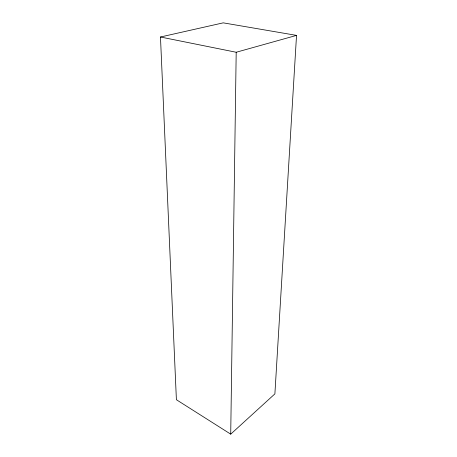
<?xml version="1.0" encoding="UTF-8"?>
<svg xmlns="http://www.w3.org/2000/svg" width="457" height="457" viewBox="0 0 457 457"><rect width="100%" height="100%" fill="white"/><g stroke="black" fill="none" stroke-linecap="round" stroke-linejoin="round"><path stroke-width="0.69" d="M230.716 434.15L236.195 52.258L296.53 35.389L274.891 393.877L230.716 434.15L176.396 399.721L160.47 37L223.233 22.85L296.53 35.389M160.47 37L236.195 52.258"/></g></svg>
